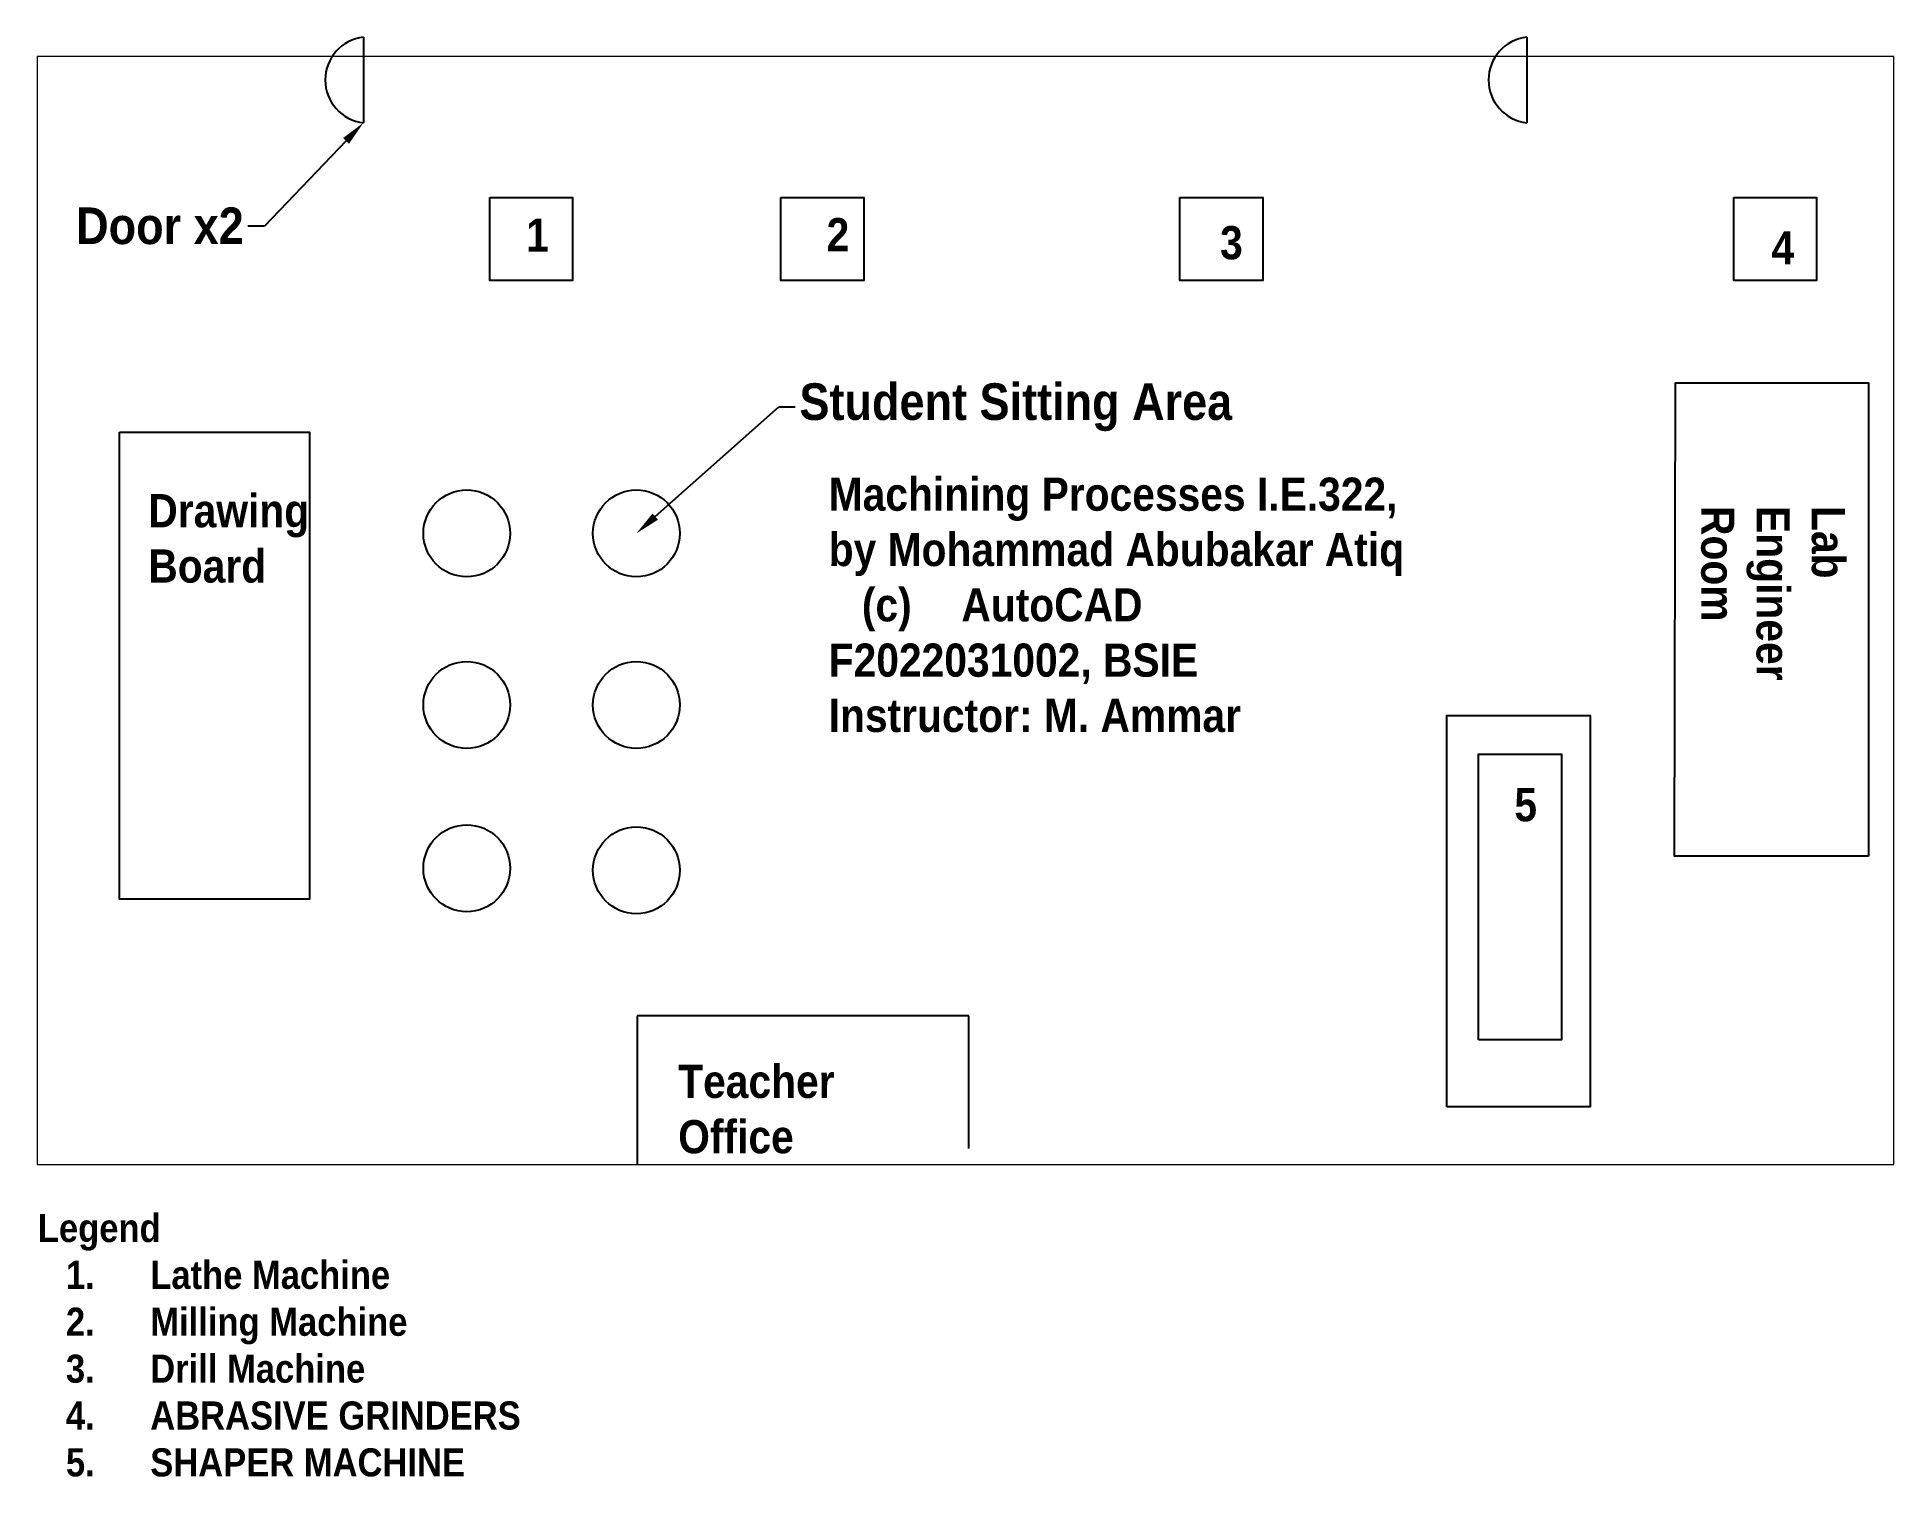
# Paper-space layout 'Layout1' of a CAD drawing. Header units: inches. Extents: x 2.1 to 42.7, y 6.7 to 38.2.
import ezdxf
from ezdxf import colors
from ezdxf.entities.mleader import LeaderData, LeaderLine
from ezdxf.math import Vec2, Vec3

# ---------------------------------------------------------------- set-up
doc = ezdxf.new("R2010")
doc.units = ezdxf.units.IN
doc.header["$MEASUREMENT"] = 0
doc.styles.get("Standard").update_dxf_attribs({"font": 'arialbd.ttf', "width": 0.88})

psp = doc.layouts.get("Layout1")

# ---------------------------------------------------------------- linework, layer by layer
for p, q in [((9.274, 38.171), (9.274, 36.303)), ((34.68, 38.171), (34.68, 36.303)), ((22.494, 16.805), (15.25, 16.805)), ((15.25, 16.805), (15.25, 13.563)), ((22.494, 13.908), (22.494, 16.805))]:
    psp.add_line(p, q)
for points in [[(12.031, 34.67), (13.842, 34.67), (13.842, 32.859), (12.031, 32.859)], [(18.39, 34.67), (20.201, 34.67), (20.201, 32.859), (18.39, 32.859)], [(27.105, 34.67), (28.916, 34.67), (28.916, 32.859), (27.105, 32.859)], [(39.2, 34.67), (41.011, 34.67), (41.011, 32.859), (39.2, 32.859)], [(42.146, 20.289), (37.904, 20.289), (37.932, 30.623), (42.146, 30.623)], [(3.943, 29.549), (8.098, 29.549), (8.098, 19.35), (3.943, 19.35)], [(32.935, 14.818), (32.935, 23.365), (36.065, 23.365), (36.065, 14.818)], [(33.628, 16.281), (33.628, 22.515), (35.439, 22.515), (35.439, 16.281)]]:
    psp.add_lwpolyline(points, close=True)
for centre in [(11.531, 27.338), (15.235, 27.338), (11.531, 23.592), (15.235, 23.592), (11.531, 20.027), (15.235, 19.982)]:
    psp.add_circle(centre, 0.948)
for centre in [(9.379, 37.237), (34.785, 37.237)]:
    psp.add_arc(centre, 0.94, 96.4129, 263.5871)

# ---------------------------------------------------------------- texts
at = {"attachment_point": 1}
for s, width, gutter_width, heights, insert, char_height in [('1', 0.82063, 3.622, [0], (12.826, 34.211), 0.724), ('2', 0.82063, 3.622, [0], (19.389, 34.222), 0.724), ('3', 0.82063, 3.622, [0], (27.983, 34.047), 0.724), ('4', 0.82063, 3.622, [0], (40.027, 33.932), 0.724), ('Machining Processes I.E.322, by Mohammad Abubakar Atiq\\P\\pxi-3,l4,t4;(c)^IAutoCAD\\P\\pi0,l0,tz;F2022031002, BSIE\\PInstructor: M. Ammar ', 12.9169, 3.622, [0], (19.435, 28.556), 0.72437), ('Drawing Board', 2.75519, 3.622, [0], (4.575, 28.195), 0.72437), ('5', 0.82063, 3.622, [0], (34.41, 21.776), 0.724), ('Teacher Office', 0.82063, 3.622, [0], (16.148, 15.736), 0.72437), ('Legend\\P\\pxi-3,l4,t4;1.^ILathe Machine\\P2.^IMilling Machine\\P3.^IDrill Machine\\P4.^IABRASIVE GRINDERS\\P5.^ISHAPER MACHINE', 21.59329, 3.069, [11.923], (2.162, 12.48), 0.61382)]:
    psp.add_mtext_dynamic_manual_height_columns(s, width=width, gutter_width=gutter_width, heights=heights, dxfattribs=dict(at, insert=insert, char_height=char_height))
at = {"insert": (41.631, 27.935), "char_height": 0.72437, "attachment_point": 1, "rotation": 270}
psp.add_mtext_dynamic_manual_height_columns('Lab Engineer\\PRoom', width=1.70718, gutter_width=3.622, heights=[0], dxfattribs=at)

# ---------------------------------------------------------------- leaders
ml = psp.add_multileader_mtext('Standard')
ml.set_content('Door x2', color=256)
ml.set_leader_properties()
ml.build(insert=Vec2(0, 0))
ml.multileader.update_dxf_attribs({"dogleg_length": 0.36, "arrow_head_size": 0.55})
ctx = ml.context
ctx.base_point, ctx.char_height, ctx.arrow_head_size, ctx.landing_gap_size, ctx.plane_origin = Vec3(3.028, 34.046), 0.8, 0.55, 0.09, Vec3(9.274, 36.303)
ctx.text_align_type = 2
notes = []
notes.append((ctx, [(0, (1, 1, 0), (7.109, 34.046), (-1, 0), 0.36, [(0, [(9.274, 36.303)], 0, [])])]))
ctx.mtext.insert, ctx.mtext.alignment, ctx.mtext.flow_direction = Vec3(6.659, 34.453), 3, 5
ml = psp.add_multileader_mtext('Standard')
ml.set_content('Student Sitting Area', color=256)
ml.set_leader_properties()
ml.build(insert=Vec2(0, 0))
ml.multileader.update_dxf_attribs({"dogleg_length": 0.36, "arrow_head_size": 0.55})
ctx = ml.context
ctx.base_point, ctx.char_height, ctx.arrow_head_size, ctx.landing_gap_size, ctx.plane_origin = Vec3(18.706, 30.097), 0.8, 0.55, 0.09, Vec3(15.235, 27.338)
notes.append((ctx, [(0, (1, 1, 0), (18.346, 30.097), (1, 0), 0.36, [(0, [(15.235, 27.338)], 0, [])])]))
ctx.mtext.insert, ctx.mtext.flow_direction = Vec3(18.796, 30.614), 5
for ctx, leaders in notes:
    for number, flags, end, landing, length, lines in leaders:
        leader = LeaderData()
        leader.index, (leader.has_last_leader_line, leader.has_dogleg_vector, leader.attachment_direction) = number, flags
        leader.last_leader_point, leader.dogleg_vector, leader.dogleg_length = Vec3(end), Vec3(landing), length
        for number, points, colour, breaks in lines:
            line = LeaderLine()
            line.index, line.vertices, line.color, line.breaks = number, Vec3.list(points), colors.encode_raw_color(colour), breaks
            leader.lines.append(line)
        ctx.leaders.append(leader)

# ---------------------------------------------------------------- viewports
at = {"layer": '0'}
psp.add_viewport(center=(22.423, 25.656), size=(40.552, 24.18665), view_center_point=(353.966, 83.179), view_height=120.0921, dxfattribs=at)

doc.saveas('drawing.dxf')
